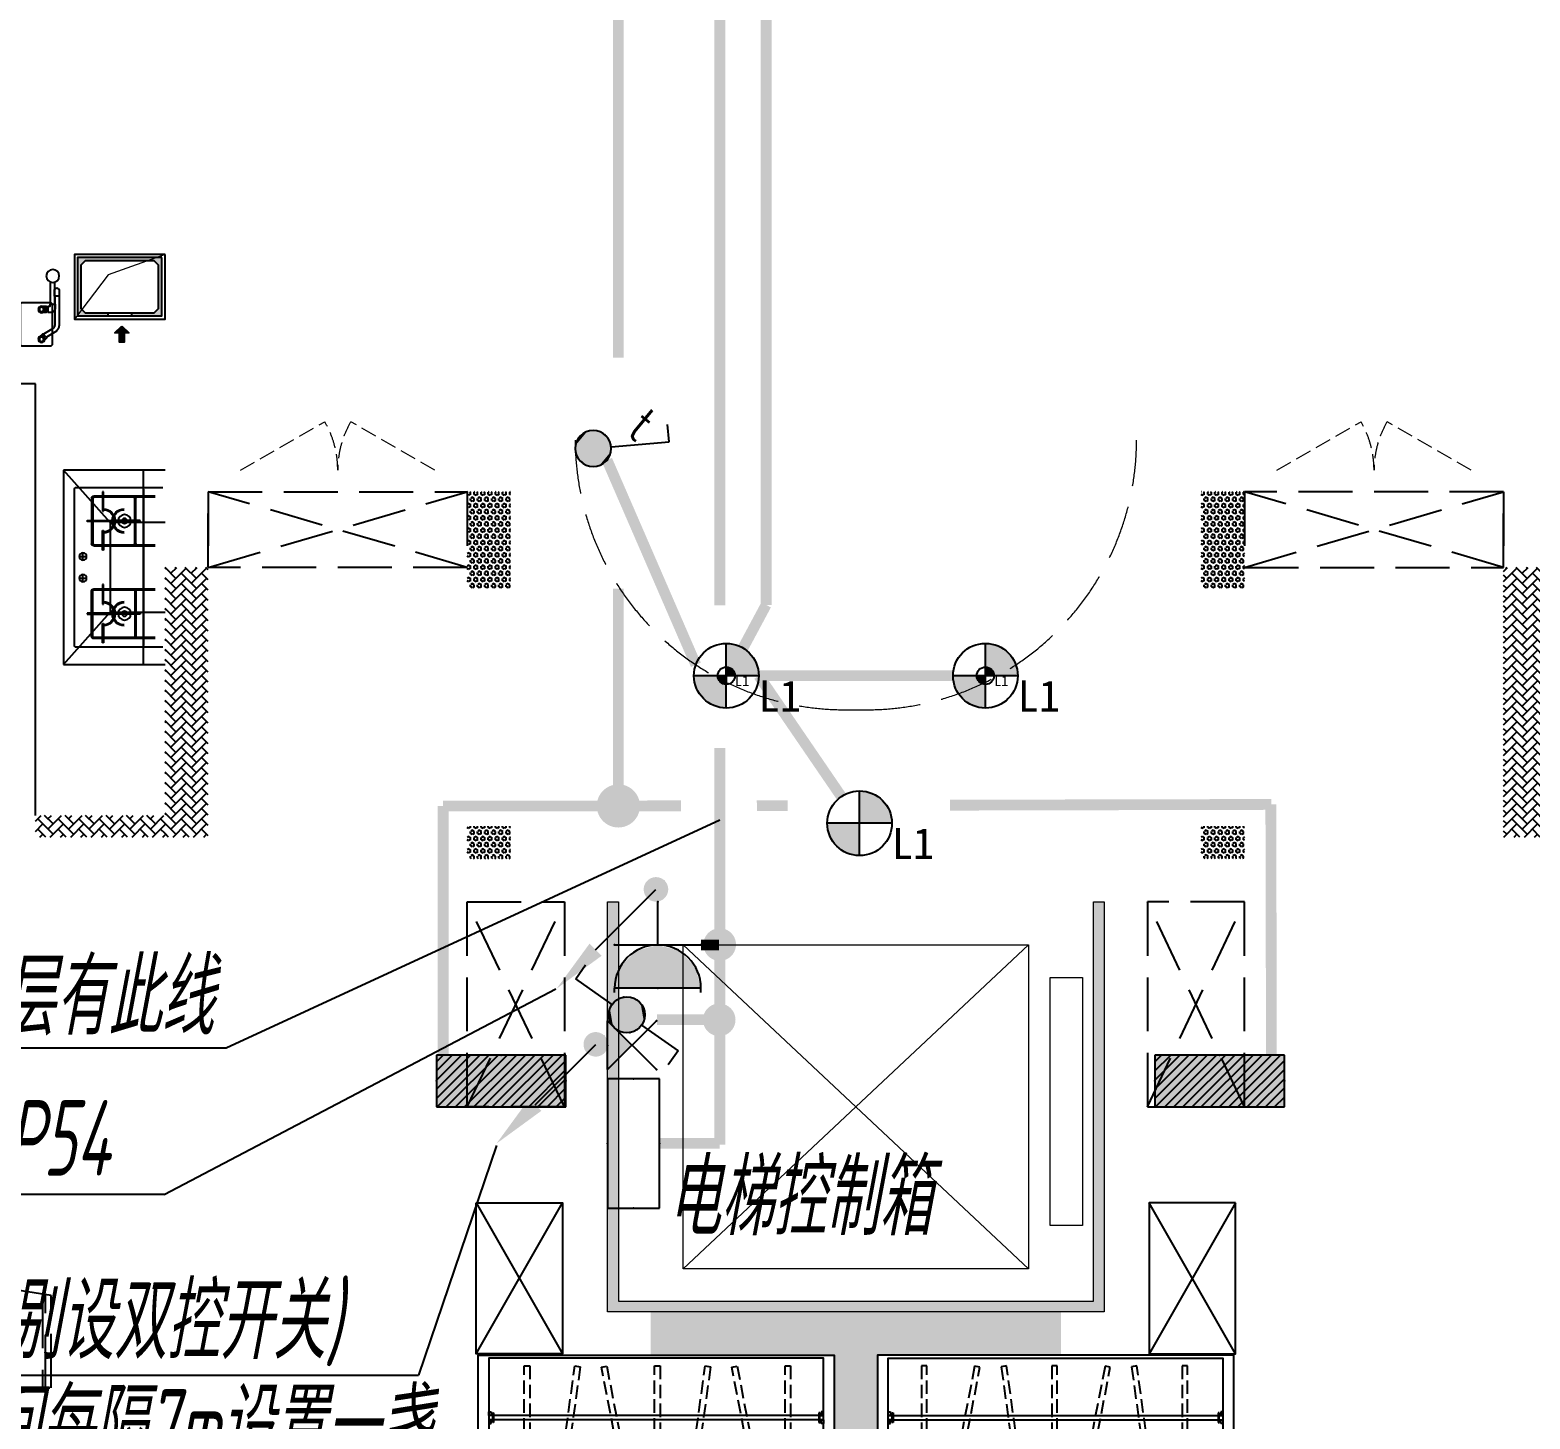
# Model space of a CAD drawing. Extents: x 5031545 to 5313844, y -886381 to -283477.
# Drawn here: x 5084687 to 5091635, y -844790 to -838353 of the extents above; entities that cross this region are included whole.
import ezdxf
from ezdxf.enums import TextEntityAlignment as Align

# ---------------------------------------------------------------- set-up
doc = ezdxf.new("R2010")
doc.units = 0
doc.header["$LTSCALE"] = 1000
doc.header["$MEASUREMENT"] = 0
for name, pattern in [('3.5方案汇报，与郭总、侯月琴确定户型_t8$0$高层_t8$0$DASH', [0.35, 0.25, -0.1]), ('A户型$0$DASH', [0.35, 0.25, -0.1]), ('DASH', [0.35, 0.25, -0.1])]:
    doc.linetypes.add(name, pattern=pattern)
doc.layers.get('0').update_dxf_attribs({"linetype": 'CONTINUOUS'})
for name, color, linetype in [('!!电气', 1, 'CONTINUOUS'), ('3.5方案汇报，与郭总、侯月琴确定户型_t8$0$2020.03.04 -1安徽标准化洋房户型(UA）_t8_t8$0$fur', 252, 'CONTINUOUS'), ('3.5方案汇报，与郭总、侯月琴确定户型_t8$0$高层_t8$0$LS-家具-LB', 8, 'CONTINUOUS'), ('5fur', 175, 'CONTINUOUS'), ('A-标注', 1, 'CONTINUOUS'), ('AH-FURNITURE', 1, 'CONTINUOUS'), ('DIM-照明', 7, 'CONTINUOUS'), ('E-天花灯具', 92, 'CONTINUOUS'), ('EQUIP-插座', 3, 'CONTINUOUS'), ('EQUIP-照明', 3, 'CONTINUOUS'), ('EQUIP-箱柜', 3, 'CONTINUOUS'), ('LS-家具-LB', 8, 'CONTINUOUS'), ('LVTRY', 252, 'CONTINUOUS'), ('LWIRE', 4, 'CONTINUOUS'), ('TEL_TEXT', 7, 'CONTINUOUS'), ('WIRE-动力', 7, 'CONTINUOUS'), ('WIRE-插座', 2, 'CONTINUOUS'), ('WIRE-照明', 2, 'CONTINUOUS'), ('保温', 6, 'CONTINUOUS'), ('建筑-排气道', 252, 'CONTINUOUS')]:
    doc.layers.add(name, color=color, linetype=linetype)
for name, color, linetype, lineweight in [('3.5方案汇报，与郭总、侯月琴确定户型_t8$0$STAIR', 2, 'CONTINUOUS', 18), ('PUB_HATCH', 8, 'CONTINUOUS', 9), ('STAIR', 252, 'CONTINUOUS', 20), ('WINDOW', 146, 'CONTINUOUS', 20), ('填充', 251, 'CONTINUOUS', 5), ('平面-空调预留孔', 252, 'CONTINUOUS', 15), ('立面-洞口示意', 252, 'CONTINUOUS', 13)]:
    doc.layers.add(name, color=color, linetype=linetype, lineweight=lineweight)
doc.styles.add('_TCH_LABEL', font='COMPLEX', dxfattribs={"bigfont": 'GBCBIG'})
doc.styles.add('_TEL_DIM', font='simplex.shx', dxfattribs={"width": 0.8, "height": 3.5, "bigfont": 'hztxt.shx'})
doc.styles.add('DIM_FONT', font='SIMPLEX', dxfattribs={"width": 0.7, "bigfont": 'GBCBIG'})
doc.styles.add('HZTXT', font='gbeitc.shx', dxfattribs={"width": 0.8, "height": 400, "bigfont": 'hztxt.shx'})
doc.styles.get("Standard").update_dxf_attribs({"font": 'gbenor.shx', "bigfont": 'gbcbig.shx'})
doc.styles.add('黑体', font='simhei.ttf')
pattern_1 = [(45, (0, 0), (0, 47.4157523), [100.584, -33.528]), (135, (23.708, 23.708), (3e-15, 47.4157523), [100.584, -33.528])]
pattern_2 = [(90, (0, 0), (-16.49778, 1e-15), [9.525, -19.05]), (210, (0, 0), (8.24889, -14.2874966), [9.525, -19.05]), (150, (6e-16, 9.525), (-8.24889, -14.2874966), [9.525, -19.05])]

# ---------------------------------------------------------------- blocks, each defined once
blk = doc.blocks.new('*U140')
h = blk.add_hatch(color=5)
h.set_gradient(color1=(0, 0, 255), rotation=180, tint=1)
h.paths.add_polyline_path([(0, 0), (-6.35, -6.35), (-6.35, -2.159), (-15, -2.159), (-15, 2.159), (-6.35, 2.159), (-6.35, 6.35)])
at = {"color": 0, "linetype": 'Continuous'}
blk.add_lwpolyline([(0, 0), (-6.35, -6.35), (-6.35, -2.159), (-15, -2.159), (-15, 2.159), (-6.35, 2.159), (-6.35, 6.35)], close=True, dxfattribs=at)
blk = doc.blocks.new('vcxvcdfvdxv')
at = {"layer": 'PUB_HATCH'}
blk.add_hatch(color=252, dxfattribs=at).paths.add_polyline_path([(582308.7, 371343.3), (582308.7, 371073.3), (582448.7, 371073.3), (582448.7, 371088.3), (582343.7, 371088.3), (582323.7, 371108.3), (582323.7, 371308.3), (582343.7, 371328.3), (582663.7, 371328.3), (582683.7, 371308.3), (582683.7, 371108.3), (582663.7, 371088.3), (582558.7, 371088.3), (582558.7, 371073.3), (582698.7, 371073.3), (582698.7, 371343.3)])
at = {"layer": 'AH-FURNITURE', "color": 252}
for p, q in [((582803.7, 371125.8), (582803.7, 371230)), ((582823.7, 371125.8), (582823.7, 371230)), ((582784.7, 371165.8), (582784.7, 371030.8)), ((582804.7, 371165.8), (582804.7, 371030.8)), ((582843.2, 371113.3), (582836.2, 371113.3)), ((582843.2, 371093.3), (582836.2, 371093.3)), ((582994.7, 371103.3), (582964.7, 371103.3)), ((582994.7, 371103.3), (582994.7, 370965.3)), ((582810.5, 371016.6), (582856.8, 370988.3)), ((582796.4, 371002.5), (582842.7, 370974.2)), ((582994.7, 370965.3), (582964.7, 370965.3))]:
    blk.add_line(p, q, dxfattribs=at)
for points in [[(582781.7, 371188.3, -1), (582807.7, 371188.3), (582807.7, 371165.8), (582781.7, 371165.8)], [(582836.2, 371090.3), (582820.7, 371090.3, -0.414214), (582800.7, 371110.3), (582800.7, 371125.8), (582826.7, 371125.8), (582826.7, 371116.3), (582836.2, 371116.3)], [(582964.7, 371124.3), (582964.7, 370944.3, -0.414214), (582954.7, 370934.3), (582824.7, 370934.3, -0.414214), (582814.7, 370944.3), (582814.7, 371124.3, -0.414214), (582824.7, 371134.3), (582954.7, 371134.3, -0.414214)], [(582865.7, 371116.3, -1), (582865.7, 371090.3), (582843.2, 371090.3), (582843.2, 371116.3)], [(582874.9, 370974.5, -1), (582856.5, 370956.1), (582840.6, 370972), (582859, 370990.4)]]:
    blk.add_lwpolyline(points, format="xyb", close=True, dxfattribs=at)
for centre, radius in [((582813.7, 371258.3), 30), ((582865.7, 371103.3), 15), ((582865.7, 371103.3), 10), ((582865.7, 370965.3), 15), ((582865.7, 370965.3), 10)]:
    blk.add_circle(centre, radius, dxfattribs=at)
for radius in [40, 20]:
    blk.add_arc((582824.7, 371030.8), radius, 180, 225, dxfattribs=at)
at = {"layer": 'LVTRY', "color": 252}
for p, q in [((583168.7, 371227.7), (583168.7, 370839)), ((583813, 371258.3), (583199.4, 371258.3)), ((583843.7, 370839), (583843.7, 371227.7)), ((583260.7, 371176.5), (583466.2, 371176.5)), ((583474.8, 371199.4), (583436, 371095.8)), ((583453.7, 371085.6), (583524, 371171)), ((583504.1, 371209.9), (583518.4, 371201.7)), ((583690.3, 371176.5), (583751.6, 371176.5)), ((582448.7, 371088.3), (582448.7, 371073.3)), ((582558.7, 371088.3), (582558.7, 371073.3)), ((583199.4, 370900.4), (583199.4, 371115.2)), ((583436, 371095.8), (583453.7, 371085.6)), ((583588, 371115.2), (583588, 370900.4)), ((583628.9, 370900.4), (583628.9, 371115.2)), ((583813, 371115.2), (583813, 370900.4)), ((583199.4, 370808.3), (583813, 370808.3)), ((583526.6, 370839), (583260.7, 370839)), ((583751.6, 370839), (583690.3, 370839)), ((582893.7, 368758.3), (582893.7, 370758.3)), ((582893.7, 370758.3), (583993.7, 370758.3)), ((583993.7, 370758.3), (583993.7, 369632.3)), ((582293.7, 370358.3), (582763.9, 370358.3)), ((582393.7, 369458.3), (582393.7, 370358.3)), ((582547.9, 370115.4), (582763.9, 370358.3)), ((582763.9, 370358.3), (582763.9, 369458.3)), ((582703.7, 370278.3), (582303.7, 370278.3)), ((582393.7, 370268.3), (582393.7, 369548.3)), ((582578.9, 370168.3), (582578.9, 370258.3)), ((582578.9, 370258.3), (582583.4, 370258.3)), ((582583.4, 370258.3), (582583.4, 370168.3)), ((582713.7, 369548.3), (582713.7, 370268.3)), ((582338.7, 370238.3), (582623.7, 370238.3)), ((582338.7, 370233.3), (582623.7, 370233.3)), ((582428.7, 370018.3), (582428.7, 370228.3)), ((582433.7, 370018.3), (582433.7, 370228.3)), ((582628.7, 370228.3), (582628.7, 370018.3)), ((582633.7, 370228.3), (582633.7, 370018.3)), ((582293.7, 370115.4), (582547.9, 370115.4)), ((582393.7, 369700.3), (582393.7, 370115.4)), ((582408.7, 370125.6), (582536.2, 370125.6)), ((582408.7, 370121.1), (582408.7, 370125.6)), ((582536.2, 370121.1), (582408.7, 370121.1)), ((582653.7, 370125.6), (582526.2, 370125.6)), ((582526.2, 370125.6), (582526.2, 370121.1)), ((582526.2, 370121.1), (582653.7, 370121.1)), ((582536.2, 370125.6), (582536.2, 370121.1)), ((582547.9, 370115.4), (582547.9, 369700.3)), ((582583.4, 370168.3), (582578.9, 370168.3)), ((582653.7, 370121.1), (582653.7, 370125.6)), ((582583.4, 370078.3), (582578.9, 370078.3)), ((582578.9, 370078.3), (582578.9, 369988.3)), ((582583.4, 369988.3), (582583.4, 370078.3)), ((582623.7, 370013.3), (582338.7, 370013.3)), ((582623.7, 370008.3), (582338.7, 370008.3)), ((582578.9, 369988.3), (582583.4, 369988.3)), ((582673.7, 369938.9), (582673.7, 369977.7)), ((582693.1, 369958.3), (582654.3, 369958.3)), ((582578.9, 369738.3), (582578.9, 369828.3)), ((582578.9, 369828.3), (582583.4, 369828.3)), ((582583.4, 369828.3), (582583.4, 369738.3)), ((582693.1, 369858.3), (582654.3, 369858.3)), ((582673.7, 369838.9), (582673.7, 369877.7)), ((582623.7, 369808.3), (582338.7, 369808.3)), ((582623.7, 369803.3), (582338.7, 369803.3)), ((582428.7, 369798.3), (582428.7, 369588.3)), ((582433.7, 369798.3), (582433.7, 369588.3)), ((582628.7, 369588.3), (582628.7, 369798.3)), ((582633.7, 369588.3), (582633.7, 369798.3)), ((582547.9, 369700.3), (582293.7, 369700.3)), ((582536.2, 369695.6), (582408.7, 369695.6)), ((582408.7, 369695.6), (582408.7, 369691.1)), ((582408.7, 369691.1), (582536.2, 369691.1)), ((582526.2, 369691.1), (582526.2, 369695.6)), ((582526.2, 369695.6), (582653.7, 369695.6)), ((582653.7, 369691.1), (582526.2, 369691.1)), ((582536.2, 369691.1), (582536.2, 369695.6)), ((582763.9, 369458.3), (582547.9, 369700.3)), ((582583.4, 369738.3), (582578.9, 369738.3)), ((582653.7, 369695.6), (582653.7, 369691.1)), ((582583.4, 369648.3), (582578.9, 369648.3)), ((582578.9, 369648.3), (582578.9, 369558.3)), ((582583.4, 369558.3), (582583.4, 369648.3)), ((583969.7, 369632.3), (583969.7, 369220.3)), ((583988.9, 369632.3), (583969.7, 369632.3)), ((583988.9, 369632.3), (583988.9, 368808.3)), ((584561.7, 369632.3), (583988.9, 369632.3)), ((584561.7, 368808.3), (584561.7, 369632.3)), ((582338.7, 369583.3), (582623.7, 369583.3)), ((582338.7, 369578.3), (582623.7, 369578.3)), ((582578.9, 369558.3), (582583.4, 369558.3)), ((582303.7, 369538.3), (582703.7, 369538.3)), ((582763.9, 369458.3), (582293.7, 369458.3)), ((583926.2, 369214.5), (583945.2, 369217.5)), ((583969.9, 368805.4), (583926.2, 369214.5)), ((583945.2, 369217.5), (583988.9, 368808.3)), ((583988.9, 369220.3), (583969.7, 369220.3)), ((583980.1, 369197), (583948.5, 369192.2)), ((583980.1, 369197), (583988.9, 369130.7)), ((583988.9, 368808.3), (583969.9, 368805.4)), ((583985.2, 368831.8), (583988.9, 368832.4)), ((583988.9, 368808.3), (584561.7, 368808.3))]:
    blk.add_line(p, q, dxfattribs=at)
for points in [[(582293.7, 371358.3), (582713.7, 371358.3), (582713.7, 371058.3), (582293.7, 371058.3)], [(582308.7, 371343.3), (582698.7, 371343.3), (582698.7, 371073.3), (582308.7, 371073.3)], [(582663.7, 371088.3), (582343.7, 371088.3), (582323.7, 371108.3), (582323.7, 371308.3), (582343.7, 371328.3), (582663.7, 371328.3), (582683.7, 371308.3), (582683.7, 371108.3), (582663.7, 371088.3)], [(584561.7, 368845.2), (584593.7, 368845.2), (584593.7, 369595.5), (584561.7, 369595.5)]]:
    blk.add_lwpolyline(points, close=True, dxfattribs=at)
for centre, radius in [((583444.8, 371207.2), 20.5), ((583567.5, 371207.2), 20.5), ((583649.4, 371207.2), 20.5), ((583393.7, 371007.8), 25.6), ((583715.8, 371007.8), 25.6), ((582481.2, 370123.3), 29.7), ((582481.2, 370123.3), 11.7), ((582673.7, 369958.3), 17), ((582673.7, 369858.3), 17), ((582481.2, 369693.3), 29.7), ((582481.2, 369693.3), 11.7)]:
    blk.add_circle(centre, radius, dxfattribs=at)
for centre, radius, start, end in [((583199.4, 371227.7), 30.7, 89.99999, 179.99999), ((583813, 371227.7), 30.7, 359.99999, 89.99999), ((583260.7, 371115.2), 61.4, 89.99999, 179.99999), ((583493.9, 371192.2), 20.5, 59.99999, 159.46231), ((583508.2, 371184), 20.5, 320.53767, 59.99999), ((583526.6, 371115.2), 61.4, 359.99999, 89.99999), ((583690.3, 371115.2), 61.4, 89.99999, 179.99999), ((583751.6, 371115.2), 61.4, 359.99999, 89.99999), ((583260.7, 370900.4), 61.4, 179.99999, 269.99999), ((583526.6, 370900.4), 61.4, 269.99999, 359.99999), ((583690.3, 370900.4), 61.4, 179.99999, 269.99999), ((583751.6, 370900.4), 61.4, 269.99999, 359.99999), ((583199.4, 370839), 30.7, 179.99999, 269.99999), ((583813, 370839), 30.7, 269.99999, 359.99999), ((582403.7, 370268.3), 10, 90, 180), ((582703.7, 370268.3), 10, 0, 90), ((582438.7, 370228.3), 10, 90, 180), ((582438.7, 370228.3), 5, 90, 180), ((582481.2, 370123.3), 56.7, 2.27424, 87.72576), ((582481.2, 370123.3), 52.2, 2.47041, 87.52959), ((582581.2, 370123.3), 56.7, 92.27424, 177.72576), ((582581.2, 370123.3), 52.2, 92.47041, 177.52959), ((582623.7, 370228.3), 10, 0, 90), ((582623.7, 370228.3), 5, 0, 90), ((582481.2, 370123.3), 56.7, 272.27424, 357.72576), ((582481.2, 370123.3), 52.2, 272.47041, 357.52959), ((582581.2, 370123.3), 56.7, 182.27424, 267.72576), ((582581.2, 370123.3), 52.2, 182.47041, 267.52959), ((582438.7, 370018.3), 10, 180, 270), ((582438.7, 370018.3), 5, 180, 270), ((582623.7, 370018.3), 5, 270, 0), ((582623.7, 370018.3), 10, 270, 0), ((582438.7, 369798.3), 10, 90, 180), ((582438.7, 369798.3), 5, 90, 180), ((582623.7, 369798.3), 10, 0, 90), ((582623.7, 369798.3), 5, 0, 90), ((582481.2, 369693.3), 56.7, 2.27424, 87.72576), ((582481.2, 369693.3), 52.2, 2.47041, 87.52959), ((582481.2, 369693.3), 56.7, 272.27424, 357.72576), ((582481.2, 369693.3), 52.2, 272.47041, 357.52959), ((582581.2, 369693.3), 56.7, 92.27424, 177.72576), ((582581.2, 369693.3), 56.7, 182.27424, 267.72576), ((582581.2, 369693.3), 52.2, 92.47041, 177.52959), ((582581.2, 369693.3), 52.2, 182.47041, 267.52959), ((582438.7, 369588.3), 10, 180, 270), ((582438.7, 369588.3), 5, 180, 270), ((582623.7, 369588.3), 5, 270, 0), ((582623.7, 369588.3), 10, 270, 0), ((582403.7, 369548.3), 10, 180, 270), ((582703.7, 369548.3), 10, 270, 0)]:
    blk.add_arc(centre, radius, start, end, dxfattribs=at)
at = {"layer": '平面-空调预留孔', "color": 252}
for p, q in [((584063.5, 371184.7), (584063.5, 371312.1)), ((584063.5, 371312.1), (584155.9, 371312.1)), ((584162.5, 371292.3), (584162.5, 371305.5)), ((584374.9, 371292.3), (584374.9, 371305.5)), ((584381.5, 371312.1), (584473.9, 371312.1)), ((584473.9, 371312.1), (584473.9, 371184.7)), ((584169.1, 371285.7), (584368.3, 371285.7)), ((584467.3, 371178.1), (584070.1, 371178.1))]:
    blk.add_line(p, q, dxfattribs=at)
blk.add_lwpolyline([(584344.5, 371331.9), (584357.7, 371358.3), (584454.1, 371358.3), (584467.3, 371331.9), (584493.7, 371331.9), (584493.7, 371184.7, -0.414214), (584467.3, 371158.3), (584070.1, 371158.3, -0.414214), (584043.7, 371184.7), (584043.7, 371331.9), (584070.1, 371331.9), (584083.3, 371358.3), (584179.6, 371358.3), (584192.8, 371331.9)], format="xyb", close=True, dxfattribs=at)
for centre, radius in [((584179.6, 371305.5), 10.6), ((584268.1, 371305.5), 15.8), ((584357.7, 371305.5), 10.6)]:
    blk.add_circle(centre, radius, dxfattribs=at)
for centre, start, end in [((584155.9, 371305.5), 360, 90), ((584169.1, 371292.3), 180, 270), ((584368.3, 371292.3), 270, 0), ((584381.5, 371305.5), 90, 180), ((584070.1, 371184.7), 180, 270), ((584467.3, 371184.7), 270, 0)]:
    blk.add_arc(centre, 6.6, start, end, dxfattribs=at)
at = {"layer": '立面-洞口示意', "color": 252}
blk.add_lwpolyline([(582293.7, 371358.3), (582557.2, 371264.4), (582713.7, 371058.3)], dxfattribs=at)
at = {"layer": '建筑-排气道', "color": 252, "xscale": -5, "yscale": 5, "zscale": 5, "rotation": 270}
blk.add_blockref('*U140', (582493.8, 371026), dxfattribs=at)
at = {"layer": 'LVTRY', "color": 252, "style": 'DIM_FONT', "width": 0.8, "flags": 9}
for tag in ['XSIZE', 'YSIZE']:
    blk.add_attdef(tag, (583506.2, 371257.3), '', height=0.5, rotation=89.99999, dxfattribs=at)
blk = doc.blocks.new('VDVDVDCZSCCS')
at = {"layer": '保温', "linetype": 'Continuous', "ltscale": 10}
h = blk.add_hatch(dxfattribs=at)
h.set_pattern_fill('HEX', color=251, scale=10, angle=90, style=0)
h.set_pattern_definition(pattern_2)
h.paths.add_polyline_path([(546716.7, 372073.7), (546916.7, 372073.7), (546916.6, 372523.7), (546716.6, 372523.7)])
h = blk.add_hatch(dxfattribs=at)
h.set_pattern_fill('HEX', color=251, scale=10, angle=90, style=0)
h.set_pattern_definition(pattern_2)
h.paths.add_polyline_path([(550316.4, 372073.8), (550116.4, 372073.8), (550116.5, 372523.8), (550316.5, 372523.8)])
at = {"layer": '保温', "linetype": 'ByBlock', "ltscale": 10}
h = blk.add_hatch(dxfattribs=at)
h.set_pattern_fill('AR-HBONE', color=251, scale=55)
h.set_pattern_definition(pattern_1)
h.paths.add_polyline_path([(545316.6, 372173.7), (545316.7, 370923.7), (545516.7, 370923.7), (545516.6, 372173.7)])
h = blk.add_hatch(dxfattribs=at)
h.set_pattern_fill('AR-HBONE', color=251, scale=55)
h.set_pattern_definition(pattern_1)
h.paths.add_polyline_path([(551716.6, 372173.7), (551716.5, 370923.7), (551516.5, 370923.7), (551516.6, 372173.7)])
h = blk.add_hatch(dxfattribs=at)
h.set_pattern_fill('AR-HBONE', color=251, scale=55)
h.set_pattern_definition(pattern_1)
h.paths.add_polyline_path([(545316.7, 370923.7), (545316.7, 371023.7), (544716.7, 371023.7), (544716.7, 370923.7)])
at = {"layer": '保温', "linetype": 'Continuous', "ltscale": 10}
h = blk.add_hatch(dxfattribs=at)
h.set_pattern_fill('HEX', color=251, scale=10, angle=90, style=0)
h.set_pattern_definition(pattern_2)
h.paths.add_polyline_path([(546716.7, 370823.7), (546916.7, 370823.7), (546916.6, 370973.7), (546716.6, 370973.7)])
h = blk.add_hatch(dxfattribs=at)
h.set_pattern_fill('HEX', color=251, scale=10, angle=90, style=0)
h.set_pattern_definition(pattern_2)
h.paths.add_polyline_path([(550316.4, 370823.8), (550116.4, 370823.8), (550116.5, 370973.8), (550316.5, 370973.8)])
h = blk.add_hatch(dxfattribs=at)
h.set_pattern_fill('HEX', color=251, scale=10, angle=90, style=0)
h.set_pattern_definition(pattern_2)
h.paths.add_polyline_path([(549466.6, 368523.7), (549466.6, 368723.7), (547566.6, 368723.7), (547566.6, 368523.7)])
h = blk.add_hatch(dxfattribs=at)
h.set_pattern_fill('HEX', color=251, scale=10, angle=90, style=0)
h.set_pattern_definition(pattern_2)
h.paths.add_polyline_path([(548416.7, 364923.7), (548616.7, 364923.7), (548616.7, 368523.7), (548416.7, 368523.7)])
blk = doc.blocks.new('VDGVDVXVE')
at = {"layer": '5fur', "color": 252, "linetype": 'A户型$0$DASH'}
for p, q in [((584793.7, 369908.3), (585993.7, 370258.3)), ((585993.7, 367408.3), (586443.6, 368358.3)), ((586443.6, 367408.3), (585993.7, 368358.3)), ((584026.5, 366539.7), (584026.5, 366100.5)), ((584039.8, 366102.6), (584039.8, 366537.6))]:
    blk.add_line(p, q, dxfattribs=at)
for points in [[(585993.7, 369908.3), (584793.7, 370258.3)], [(584793.7, 370258.3), (584793.7, 369908.3), (584793.7, 370258.3), (585993.7, 370258.3), (585993.7, 369908.3), (584793.7, 369908.3)], [(583813.2, 366067.3), (584066.5, 366106.9), (584066.5, 366533.5), (583813.2, 366573.1)]]:
    blk.add_lwpolyline(points, dxfattribs=at)
blk.add_lwpolyline([(586443.6, 367408.3), (585993.7, 367408.3), (585993.7, 368358.3), (586443.6, 368358.3)], close=True, dxfattribs=at)
blk = doc.blocks.new('*U177')
at = {"layer": '3.5方案汇报，与郭总、侯月琴确定户型_t8$0$高层_t8$0$LS-家具-LB'}
for p, q in [((50, -280), (50, -263.4)), ((50, -263.4), (60.2, -263.4)), ((60.2, -263.4), (60.2, -280)), ((67.8, -313.4), (67.8, -267.1)), ((67.8, -267.1), (72.2, -267.1)), ((72.2, -267.1), (72.2, -313.4)), ((1577.8, -267.1), (1577.8, -313.4)), ((1582.2, -267.1), (1577.8, -267.1)), ((1582.2, -313.4), (1582.2, -267.1)), ((1589.8, -263.4), (1589.8, -280)), ((1600, -263.4), (1589.8, -263.4)), ((1600, -280), (1600, -263.4)), ((67.8, -280), (50, -280)), ((50, -280), (67.8, -280)), ((60.2, -280), (50, -280)), ((67.8, -300.5), (50, -300.5)), ((50, -300.5), (67.8, -300.5)), ((50, -300.5), (50, -317.1)), ((60.2, -300.5), (50, -300.5)), ((50, -317.1), (60.2, -317.1)), ((60.2, -317.1), (60.2, -300.5)), ((72.2, -313.4), (67.8, -313.4)), ((72.1, -280), (1577.8, -280)), ((72.1, -300.5), (1577.8, -300.5)), ((1577.8, -313.4), (1582.2, -313.4)), ((1582.2, -280), (1600, -280)), ((1582.2, -300.5), (1600, -300.5)), ((1589.8, -280), (1600, -280)), ((1589.8, -300.5), (1600, -300.5)), ((1589.8, -317.1), (1589.8, -300.5)), ((1600, -317.1), (1589.8, -317.1)), ((1600, -300.5), (1600, -317.1)), ((50, -565), (1600, -565)), ((50, -600), (1600, -600))]:
    blk.add_line(p, q, dxfattribs=at)
blk.add_lwpolyline([(50, -600), (50, -15), (1600, -15), (1600, -600), (1650, -600), (1650, 0), (0, 0), (0, -600), (50, -600)], dxfattribs=at)
at = {"layer": '3.5方案汇报，与郭总、侯月琴确定户型_t8$0$高层_t8$0$LS-家具-LB', "color": 251, "linetype": '3.5方案汇报，与郭总、侯月琴确定户型_t8$0$高层_t8$0$DASH', "ltscale": 0.25}
for points in [[(203.3, -50), (203.3, -530), (228.3, -530), (228.3, -50)], [(450.1, -52), (359.5, -523.3), (384, -528), (474.7, -56.7)], [(573.1, -54), (638.7, -529.5), (663.5, -526), (597.8, -50.5)], [(807.1, -50), (807.1, -530), (832.1, -530), (832.1, -50)], [(1053.9, -52), (963.2, -523.3), (987.8, -528), (1078.4, -56.7)], [(1176.8, -54), (1242.5, -529.5), (1267.2, -526), (1201.6, -50.5)], [(1410.8, -50), (1410.8, -530), (1435.8, -530), (1435.8, -50)]]:
    blk.add_lwpolyline(points, close=True, dxfattribs=at)
blk = doc.blocks.new('A$C547B2CCF')
at = {"layer": '填充'}
h = blk.add_hatch(dxfattribs=at)
h.set_pattern_fill('隔热材料02', color=252, scale=100, style=0)
h.set_pattern_definition([(0, (-1162008.397, -602838.63), (0, 50), []), (0, (-1162008.397, -602821.964), (0, 50), []), (270, (-1161964.655, -602813.333), (50, -9e-15), [5.01775, -44.98225]), (270, (-1162002.114, -602813.333), (50, -9e-15), [5.01775, -44.98225]), (90, (-1161976.6, -602847.26), (-50, 3e-15), [5.01775, -44.98225]), (90, (-1161990.167, -602847.26), (-50, 3e-15), [5.01775, -44.98225]), (180, (-1161958.373, -602855.297), (-6e-15, -50), [50.02425, 0.02425]), (135, (-1161972.33, -602852.79), (3e-15, 49.99987405), [4.268, -66.44275]), (116.56505, (-1161925.348, -602849.77), (0.00011283, 49.99993342), [2.805, -108.9985]), (116.56505, (-1161975.348, -602849.77), (0.00011283, 49.99993342), [2.805, -108.9985]), (153.43495, (-1161917.312, -602855.297), (-0.0001128, 49.9999334), [5.61, -106.1935]), (153.43495, (-1161967.312, -602855.297), (-0.0001128, 49.9999334), [5.61, -106.1935]), (63.43495, (-1161926.602, -602842.244), (-0.00011283, 49.99993342), [26.714, -85.0895]), (63.43495, (-1161976.602, -602842.244), (-0.00011283, 49.99993342), [26.714, -85.0895]), (116.56505, (-1161914.655, -602813.333), (0.00011283, 49.99993342), [2.805, -108.9985]), (116.56505, (-1161964.655, -602813.333), (0.00011283, 49.99993342), [2.805, -108.9985]), (135, (-1161965.91, -602810.824), (3e-15, 49.99987405), [4.268, -66.44275]), (153.43495, (-1161918.93, -602807.806), (-0.0001128, 49.9999334), [5.61, -106.1935]), (153.43495, (-1161968.93, -602807.806), (-0.0001128, 49.9999334), [5.61, -106.1935]), (45, (-1162000.86, -602810.824), (0, 49.99987405), [4.268, -66.44275]), (63.43495, (-1161952.114, -602813.333), (-0.00011283, 49.99993342), [2.805, -108.9985]), (63.43495, (-1162002.114, -602813.333), (-0.00011283, 49.99993342), [2.805, -108.9985]), (26.56505, (-1161947.84, -602807.806), (0.0001128, 49.9999334), [5.61, -106.1935]), (26.56505, (-1161997.84, -602807.806), (0.0001128, 49.9999334), [5.61, -106.1935]), (116.56505, (-1161940.167, -602842.244), (0.00011283, 49.99993342), [26.714, -85.0895]), (116.56505, (-1161990.167, -602842.244), (0.00011283, 49.99993342), [26.714, -85.0895]), (45, (-1161994.44, -602852.79), (0, 49.99987405), [4.268, -66.44275]), (63.43495, (-1161941.422, -602849.77), (-0.00011283, 49.99993342), [2.805, -108.9985]), (63.43495, (-1161991.422, -602849.77), (-0.00011283, 49.99993342), [2.805, -108.9985]), (26.56505, (-1161949.457, -602855.297), (0.0001128, 49.9999334), [5.61, -106.1935]), (26.56505, (-1161999.457, -602855.297), (0.0001128, 49.9999334), [5.61, -106.1935])])
h.paths.add_polyline_path([(13300, 7800), (13350, 7800), (13350, 5900), (11050, 5900), (11050, 7800), (11100, 7800), (11100, 5950), (13300, 5950)])
at = {"layer": '3.5方案汇报，与郭总、侯月琴确定户型_t8$0$2020.03.04 -1安徽标准化洋房户型(UA）_t8_t8$0$fur'}
for p, q in [((10441.8, 6404.9), (10841.8, 5704.9)), ((10441.8, 5704.9), (10841.8, 6404.9)), ((13958.2, 6404.9), (13558.2, 5704.9)), ((13958.2, 5704.9), (13558.2, 6404.9))]:
    blk.add_line(p, q, dxfattribs=at)
for points in [[(10441.8, 6404.9), (10841.8, 6404.9), (10841.8, 5704.9), (10441.8, 5704.9)], [(13958.2, 6404.9), (13558.2, 6404.9), (13558.2, 5704.9), (13958.2, 5704.9)]]:
    blk.add_lwpolyline(points, close=True, dxfattribs=at)
at = {"layer": '3.5方案汇报，与郭总、侯月琴确定户型_t8$0$STAIR', "color": 252}
for p, q in [((13000, 7600), (11400, 6100)), ((11400, 7600), (13000, 6100))]:
    blk.add_line(p, q, dxfattribs=at)
for points in [[(11400, 6100), (11400, 7600), (13000, 7600), (13000, 6100)], [(13100, 6300), (13100, 7450), (13250, 7450), (13250, 6300)]]:
    blk.add_lwpolyline(points, close=True, dxfattribs=at)
at = {"layer": 'STAIR', "color": 252, "linetype": 'DASH'}
blk.add_lwpolyline([(10900, 9940, 0.414214), (12150, 8690), (12250, 8690, 0.414214), (13500, 9940)], format="xyb", dxfattribs=at)
at = {"layer": 'WINDOW', "color": 252, "linetype": 'DASH', "ltscale": 0.3}
for points in [[(9350, 9800), (9739.8, 10024.9, -0.131605), (9800, 9800)], [(10250, 9800), (9860.3, 10024.9, 0.131605), (9800, 9800)], [(14150, 9800), (14539.7, 10024.9, -0.131605), (14600, 9800)], [(15050, 9800), (14660.2, 10024.9, 0.131605), (14600, 9800)]]:
    blk.add_lwpolyline(points, format="xyb", dxfattribs=at)
at = {"layer": '填充', "color": 252}
blk.add_lwpolyline([(13300, 7800), (13350, 7800), (13350, 5900), (11050, 5900), (11050, 7800), (11100, 7800), (11100, 5950), (13300, 5950)], close=True, dxfattribs=at)
at = {"color": 252}
for name, p in [('VDGVDVXVE', (-575593.7, -360558.3)), ('VDVDVDCZSCCS', (-536316.6, -362823.7))]:
    blk.add_blockref(name, p, dxfattribs=at)
at = {"color": 252, "xscale": -1}
for name, p in [('vcxvcdfvdxv', (591293.7, -360558.3)), ('VDGVDVXVE', (599993.7, -360558.3))]:
    blk.add_blockref(name, p, dxfattribs=at)
at = {"layer": 'LS-家具-LB', "xscale": -1}
blk.add_blockref('*U177', (12100, 5700), dxfattribs=at)
at = {"layer": 'LS-家具-LB', "rotation": 359.9996309007173}
blk.add_blockref('*U177', (12300, 5700), dxfattribs=at)
blk = doc.blocks.new('*X8')
at = {"color": 0}
for p, q in [((-250, 32.8), (-82.8, 200)), ((-250, 68.2), (-118.2, 200)), ((-250, 103.6), (-153.6, 200)), ((-250, 138.9), (-188.9, 200)), ((-250, 174.3), (-224.3, 200)), ((-247.5, 0), (-47.5, 200)), ((-212.1, 0), (-12.1, 200)), ((-176.8, 0), (23.2, 200)), ((-141.4, 0), (58.6, 200)), ((-106.1, 0), (93.9, 200)), ((-70.7, 0), (129.3, 200)), ((-35.4, 0), (164.6, 200)), ((0, 0), (200, 200)), ((35.4, 0), (235.4, 200)), ((70.7, 0), (250, 179.3)), ((106.1, 0), (250, 143.9)), ((141.4, 0), (250, 108.6)), ((176.8, 0), (250, 73.2)), ((212.1, 0), (250, 37.9)), ((247.5, 0), (250, 2.5))]:
    blk.add_line(p, q, dxfattribs=at)
blk = doc.blocks.new('$equip$00001421')
for p, q in [((0.75, 0.6), (-0.75, 0.6)), ((-0.75, 0.6), (-0.75, 0)), ((0.75, 0), (0.75, 0.6)), ((-0.75, 0), (0.75, 0))]:
    blk.add_line(p, q)
at = {"const_width": 0.6}
blk.add_lwpolyline([(-0.75, 0.3), (0.75, 0.3)], dxfattribs=at)
for p in [(0, 0.6), (-0.75, 0.3), (0.75, 0.3), (0, 0)]:
    blk.add_point(p)
at = {"xscale": 0.00300000000061118, "yscale": 0.00300000000061118, "zscale": 0.00300000000061118}
blk.add_blockref('*X8', (0, 0), dxfattribs=at)
at = {"style": '_TCH_LABEL', "flags": 9}
blk.add_attdef('A', (0, 0), '', height=0.00002, dxfattribs=at)
blk = doc.blocks.new('$equip$00001413')
for p, q in [((0.75, 0.6), (-0.75, 0.6)), ((-0.75, 0.6), (-0.75, 0)), ((0.75, 0), (0.75, 0.6)), ((-0.75, 0), (0.75, 0))]:
    blk.add_line(p, q)
for p in [(0, 0.6), (-0.75, 0.3), (0.75, 0.3), (0, 0)]:
    blk.add_point(p)
at = {"style": '_TCH_LABEL', "flags": 9}
blk.add_attdef('A', (0, 0), '', height=0.00002, dxfattribs=at)
blk = doc.blocks.new('$equip$00001154')
for p, q in [((0, 0.283), (0, -0.283)), ((0, 0.283), (0.566, -0.283)), ((0.566, 0.283), (0, -0.283))]:
    blk.add_line(p, q)
for p in [(0.566, 0.283), (0, 0.004), (0.283, 0), (0.566, -0.283)]:
    blk.add_point(p)
blk.add_solid([(0, -0.283), (0.283, 0), (0, 0.283)])
at = {"layer": 'TEL_TEXT', "style": '_TEL_DIM', "flags": 1}
blk.add_attdef('A', text='', height=0.00002, dxfattribs=at).set_placement((0, 0), align=Align.MIDDLE_CENTER)
blk = doc.blocks.new('$equip$00001208')
for p, q in [((0.147, 0.356), (0.512, 0.72)), ((0.512, 0.72), (0.653, 0.579)), ((-0.147, 0.061), (-0.512, -0.304)), ((-0.512, -0.304), (-0.653, -0.162))]:
    blk.add_line(p, q)
blk.add_circle((0, 0.208), 0.208)
for points in [[(-0.104, 0.389), (0.104, 0.389), (-0.18, 0.312), (0.18, 0.312)], [(0, 0.417), (0, 0.417), (-0.104, 0.389), (0.104, 0.389)], [(-0.18, 0.312), (0.18, 0.312), (-0.208, 0.208), (0.208, 0.208)], [(-0.18, 0.104), (0.18, 0.104), (-0.208, 0.208), (0.208, 0.208)], [(-0.104, 0.028), (0.104, 0.028), (-0.18, 0.104), (0.18, 0.104)], [(0, 0), (0, 0), (-0.104, 0.028), (0.104, 0.028)]]:
    blk.add_solid(points)
at = {"layer": 'EQUIP-照明'}
for p in [(0, 0.417), (-0.208, 0.208), (0.208, 0.208), (0, 0)]:
    blk.add_point(p, dxfattribs=at)
at = {"layer": 'EQUIP-照明', "flags": 9}
blk.add_attdef('A', (0, 0), '', height=0.00002, dxfattribs=at)
blk = doc.blocks.new('$TelecSys$00000080')
for p, q in [((-0.7, -0.7), (0, 0)), ((0.104, 0.104), (0.104, 0.104)), ((-0.104, -0.104), (-0.104, -0.104))]:
    blk.add_line(p, q)
at = {"const_width": 0.142}
blk.add_lwpolyline([(0.071, 0, 1), (-0.071, 0, 1)], format="xyb", close=True, dxfattribs=at)
blk.add_solid([(-0.63, -0.77), (-0.77, -0.63), (-1.15, -1.15)])
at = {"width": 0.8, "flags": 9}
blk.add_attdef('A', (0, 0), '', height=0.00002, rotation=180, dxfattribs=at)
blk = doc.blocks.new('$equip$00001237')
for p, q in [((-0.5, 1.05), (-0.5, 1)), ((0.5, 1.05), (0.5, 1)), ((-0.5, 1), (0.5, 1)), ((0.5, 0.5), (-0.5, 0.5)), ((0, 0.5), (0, 0))]:
    blk.add_line(p, q)
blk.add_arc((0, 1), 0.5, 180, 0)
for p in [(0, 1), (-0.5, 0.5), (0.5, 0.5), (0, 0)]:
    blk.add_point(p)
for points in [[(0.433, 0.75), (-0.433, 0.75), (0.5, 1), (-0.5, 1)], [(0.25, 0.567), (-0.25, 0.567), (0.433, 0.75), (-0.433, 0.75)], [(0, 0.5), (0, 0.5), (0.25, 0.567), (-0.25, 0.567)]]:
    blk.add_solid(points)
at = {"flags": 9}
blk.add_attdef('A', (0, 0), '', height=0.00002, dxfattribs=at)
blk = doc.blocks.new('DFADS')
at = {"layer": 'A-标注'}
h = blk.add_hatch(color=251, dxfattribs=at)
h.paths.add_polyline_path([(3405.6, 358.33), (3411.6, 358.33, 0.414214), (3405.6, 364.33)])
h.paths.add_polyline_path([(3399.6, 358.33, 0.414214), (3405.6, 352.33), (3405.6, 358.33)])
at = {"layer": 'A-标注', "color": 92}
for p, q in [((3405.6, 352.33), (3405.6, 364.33)), ((3411.6, 358.33), (3399.6, 358.33))]:
    blk.add_line(p, q, dxfattribs=at)
blk.add_circle((3405.6, 358.33), 6, dxfattribs=at)
at = {"layer": 'A-标注', "color": 3, "style": '黑体'}
blk.add_text('L1', height=5.76, dxfattribs=at).set_placement((3411.58, 351.7))
blk = doc.blocks.new('111')
at = {"layer": 'E-天花灯具'}
h = blk.add_hatch(color=251, dxfattribs=at)
h.paths.add_polyline_path([(-10016889.6, -2841423.8), (-10016849.6, -2841423.8, 0.414214), (-10016889.6, -2841383.8)])
h.paths.add_polyline_path([(-10016929.6, -2841423.8, 0.414214), (-10016889.6, -2841463.8), (-10016889.6, -2841423.8)])
for p, q in [((-10016889.6, -2841463.8), (-10016889.6, -2841383.8)), ((-10016849.6, -2841423.8), (-10016929.6, -2841423.8))]:
    blk.add_line(p, q, dxfattribs=at)
blk.add_circle((-10016889.6, -2841423.8), 40, dxfattribs=at)
at = {"layer": 'E-天花灯具', "style": '黑体'}
blk.add_text('L1', height=48, dxfattribs=at).set_placement((-10016849.2, -2841471.5))
blk = doc.blocks.new('$equip$00001822')
for p, q in [((0.147, 0.356), (0.625, 0.833)), ((0.625, 0.833), (0.766, 0.692))]:
    blk.add_line(p, q)
blk.add_circle((0, 0.208), 0.208)
for p in [(0, 0.417), (-0.208, 0.208), (0.208, 0.208), (-0.015, 0.001)]:
    blk.add_point(p)
for points in [[(-0.104, 0.389), (0.104, 0.389), (-0.18, 0.313), (0.18, 0.313)], [(0, 0.417), (0, 0.417), (-0.104, 0.389), (0.104, 0.389)], [(-0.18, 0.313), (0.18, 0.313), (-0.208, 0.208), (0.208, 0.208)], [(-0.18, 0.104), (0.18, 0.104), (-0.208, 0.208), (0.208, 0.208)], [(-0.104, 0.028), (0.104, 0.028), (-0.18, 0.104), (0.18, 0.104)], [(0, 0), (0, 0), (-0.104, 0.028), (0.104, 0.028)]]:
    blk.add_solid(points)
at = {"color": 7, "style": '_TEL_DIM'}
blk.add_attdef('$TEXT$', text='', height=0.4, dxfattribs=at).set_placement((0.581, 0.465), align=Align.MIDDLE_CENTER)
at = {"color": 7, "style": '_TEL_DIM', "flags": 1}
blk.add_attdef('A', text='', height=0.00002, dxfattribs=at).set_placement((0, 0), align=Align.MIDDLE_CENTER)

msp = doc.modelspace()

# ---------------------------------------------------------------- hatches: boundary and pattern name
at = {"layer": '!!电气'}
h = msp.add_hatch(color=0, dxfattribs=at)
edge = h.paths.add_edge_path()
edge.add_arc((5087881.8, -842591.2), 75.5, -89.96552, 270.03448)
h = msp.add_hatch(color=0, dxfattribs=at)
edge = h.paths.add_edge_path()
edge.add_arc((5087879.5, -842940), 75.5, -89.96552, 270.03448)

# ---------------------------------------------------------------- linework, layer by layer
at = {"layer": '!!电气', "color": 3}
for p, q in [((5087882.3, -842014.1), (5085595.3, -843071.9)), ((5085595.3, -843071.9), (5084083.8, -843071.9))]:
    msp.add_line(p, q, dxfattribs=at)
at = {"layer": '!!电气', "color": 1}
msp.add_line((5085308.6, -843749.2), (5087122.4, -842797.2), dxfattribs=at)
at = {"layer": '!!电气'}
for p, q in [((5086847.7, -843522.2), (5086485.9, -844585.9)), ((5085308.6, -843749.2), (5079523.4, -843749.2)), ((5081409.4, -844585.9), (5086485.9, -844585.9))]:
    msp.add_line(p, q, dxfattribs=at)
at = {"layer": 'DIM-照明', "const_width": 100}
msp.add_lwpolyline([(5087462.4, -841948.9, -1), (5087362.4, -841948.9, -1)], format="xyb", close=True, dxfattribs=at)
at = {"layer": 'WIRE-动力', "color": 2, "const_width": 50}
msp.add_lwpolyline([(5087882.1, -841019.2), (5087882.1, -837674.7), (5087012.5, -837674.7)], dxfattribs=at)
at = {"layer": 'WIRE-动力', "color": 6, "const_width": 50}
for points in [[(5087012.6, -837790.4), (5087412.4, -837790.4), (5087412.4, -839871.8)], [(5087412.4, -840941.9), (5087412.4, -841948.9)], [(5086600.7, -843103.3), (5086600.7, -841948.9)], [(5086600.7, -841948.9), (5087470.1, -841948.9)], [(5087703.2, -841948.4), (5087470.1, -841948.9)], [(5088197.1, -841947.2), (5088053.8, -841947.6)], [(5089482.3, -841944.1), (5088949.1, -841945.4)], [(5090437.3, -841941.9), (5089482.3, -841944.1)], [(5090437.3, -843103.3), (5090434.6, -841941.9)]]:
    msp.add_lwpolyline(points, dxfattribs=at)
at = {"layer": 'WIRE-插座', "color": 2, "const_width": 50}
msp.add_lwpolyline([(5088096.8, -838272.3), (5088096.8, -841017.3)], dxfattribs=at)
at = {"layer": 'WIRE-照明', "linetype": 'Continuous', "const_width": 50}
for points in [[(5087359.9, -840346.2), (5087771.5, -841294.9)], [(5087985.9, -841224.4), (5088096.8, -841017.3)], [(5088062.6, -841345.7), (5088962.6, -841345.7)], [(5088062.6, -841345.7), (5088445.2, -841905.5)]]:
    msp.add_lwpolyline(points, dxfattribs=at)
at = {"layer": 'WIRE-照明', "color": 2, "const_width": 50}
for points in [[(5087882.1, -841680.1), (5087882.1, -843518.5)], [(5087795, -842593.3), (5087878.9, -842593.3)], [(5087590.6, -842939.2), (5087879, -842939.1)], [(5087602.6, -843512.8), (5087882.1, -843512.8)]]:
    msp.add_lwpolyline(points, dxfattribs=at)

# ---------------------------------------------------------------- block references
at = {"color": 2}
msp.add_blockref('A$C547B2CCF', (5076312.6, -850193.3), dxfattribs=at)
at = {"layer": 'E-天花灯具', "xscale": 25.0000479811577, "yscale": 25.0000479811577, "zscale": 25.0000479811577}
for p in [(5002772.3, -850303.9), (5003972.3, -850303.9), (5003389.6, -850987.5)]:
    msp.add_blockref('DFADS', p, dxfattribs=at)
at = {"layer": 'E-天花灯具'}
for p in [(15104802.2, 2000078.1), (15106002.2, 2000078.1)]:
    msp.add_blockref('111', p, dxfattribs=at)
at = {"layer": 'EQUIP-插座', "color": 6, "xscale": 400, "yscale": 400, "zscale": 400, "rotation": 180.0000000000054}
msp.add_blockref('$equip$00001237', (5087595, -842393.3), dxfattribs=at)
at = {"layer": 'EQUIP-照明', "color": 2}
ref = msp.add_blockref('$equip$00001822', (5087231.9, -840239.4), dxfattribs=dict(at, xscale=-400, yscale=400, zscale=400, rotation=230.1474425446566))
ref.add_attrib('$TEXT$', 't', dxfattribs={"layer": '0', "color": 7, "height": 160, "rotation": 320.14744, "style": '_TEL_DIM'}).set_placement((5087523.4, -840180.2), align=Align.MIDDLE_CENTER)
at = {"layer": 'EQUIP-照明'}
for name, p, xscale, yscale, zscale, rotation in [('$equip$00001208', (5087533.7, -842902.5), 399.9999999999999, 399.9999999999999, 399.9999999999999, 99.93856519143826), ('$equip$00001154', (5087362.6, -843057.6), -399.9999999999999, 400.0000000000001, 400, 180.0344781646271)]:
    msp.add_blockref(name, p, dxfattribs=dict(at, xscale=xscale, yscale=yscale, zscale=zscale, rotation=rotation))
at = {"layer": 'EQUIP-箱柜', "color": 2, "xscale": 400, "yscale": 400, "zscale": 400}
for p in [(5086869.8, -843343.3), (5090197.3, -843343.3)]:
    msp.add_blockref('$equip$00001421', p, dxfattribs=at)
at = {"layer": 'EQUIP-箱柜', "xscale": 399.9999999999999, "yscale": 399.9999999999999, "zscale": 399.9999999999999, "rotation": 270.0344781656055}
msp.add_blockref('$equip$00001413', (5087362.5, -843513), dxfattribs=at)
at = {"layer": 'LWIRE', "color": 1, "xscale": 400, "yscale": 400, "zscale": 400}
for p in [(5087586.5, -842335.6), (5087307.7, -843053.7)]:
    msp.add_blockref('$TelecSys$00000080', p, dxfattribs=at)

# ---------------------------------------------------------------- texts
at = {"layer": 'DIM-照明', "style": 'HZTXT', "width": 0.7}
for s, p in [('仅顶层有此线', (5084066.5, -843008.9)), ('电梯井插座距离底坑1.5m设置,防护等级不低于IP54', (5079513.3, -843662.3)), ('电梯控制箱', (5087636.9, -843938.3)), ('电梯井道照明(机房和基坑分别设双控开关)', (5081564.7, -844511)), ('距井道上下0.5m各装一盏,中间每隔7m设置一盏', (5081412.8, -845001.4))]:
    msp.add_text(s, height=350, dxfattribs=at).set_placement(p)

doc.saveas('drawing.dxf')
